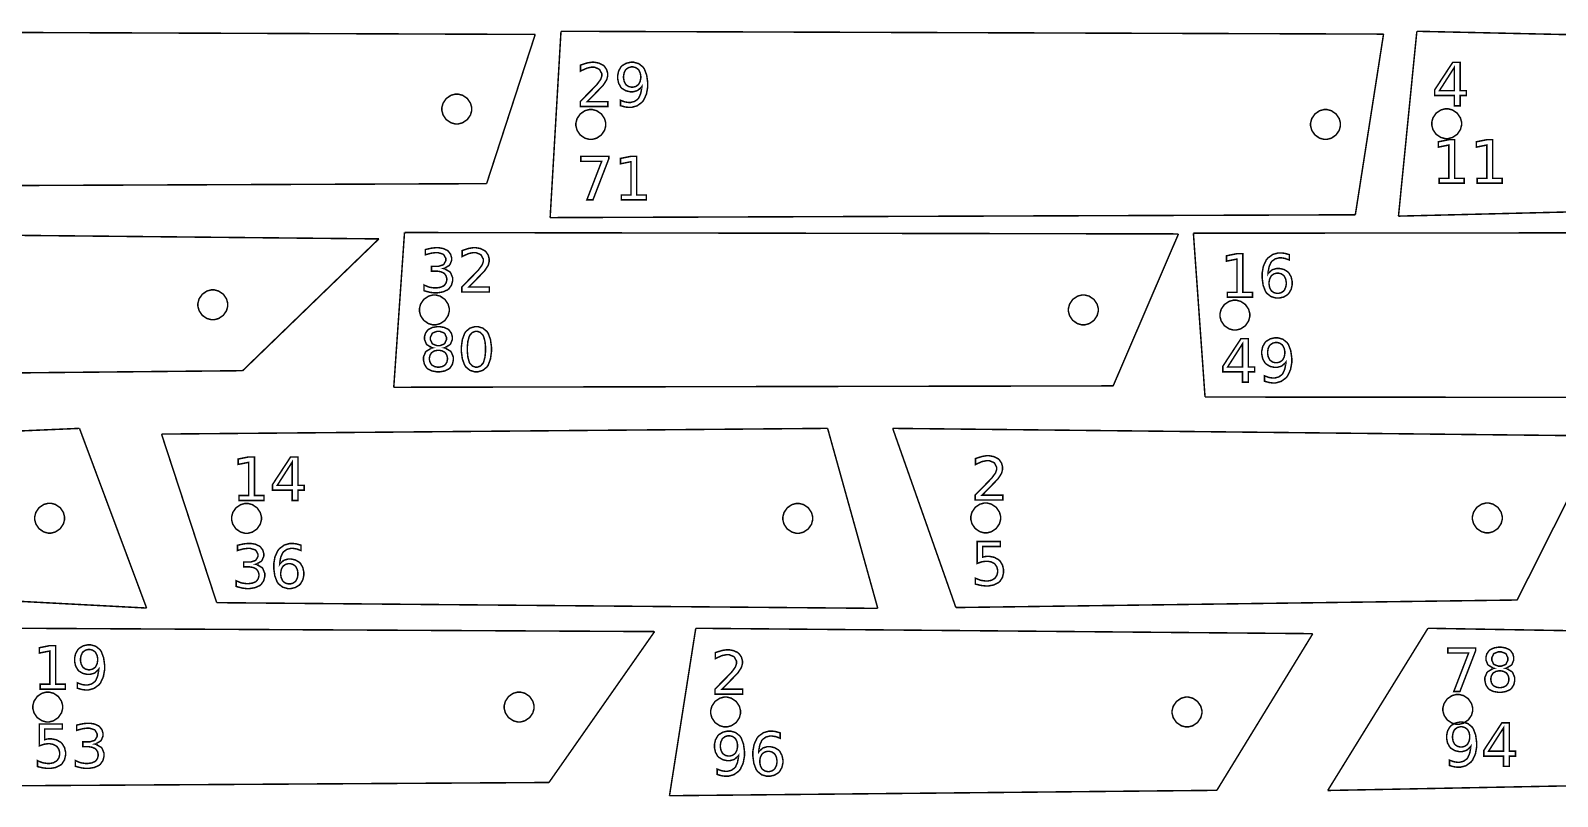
# Model space of a CAD drawing. Extents: x 0 to 51.8, y 1.6 to 26.8.
# Drawn here: x 14.5 to 25.17, y 10.4 to 15.75 of the extents above; entities that cross this region are included whole.
import ezdxf

# ---------------------------------------------------------------- set-up
doc = ezdxf.new("R2010")
doc.units = 0
doc.layers.get('0').update_dxf_attribs({"linetype": 'CONTINUOUS'})

msp = doc.modelspace()

# ---------------------------------------------------------------- linework, layer by layer
at = {"color": 0, "const_width": 0.010417}
for points in [[(12.1926, 15.7429), (18.0285, 15.721)], [(18.0285, 15.721), (17.689, 14.6793)], [(18.2083, 15.7429), (18.1326, 14.4422)], [(18.2083, 15.7429), (23.9514, 15.7232)], [(23.9514, 15.7232), (23.7544, 14.4619)], [(24.1839, 15.7429), (24.0556, 14.4525)], [(24.1839, 15.7429), (29.8719, 15.6174)], [(12.1782, 14.6574), (17.689, 14.6793)], [(24.0556, 14.4525), (29.1775, 14.5782)], [(18.1326, 14.4422), (23.7544, 14.4619)], [(12.3971, 14.3381), (16.9365, 14.2936)], [(16.9365, 14.2936), (15.9857, 13.3735)], [(17.1158, 14.3381), (17.0407, 13.2577)], [(17.1158, 14.3381), (22.5196, 14.3283)], [(22.5196, 14.3283), (22.0637, 13.2674)], [(22.6238, 14.3333), (27.9574, 14.3381)], [(22.6238, 14.3333), (22.7051, 13.1896)], [(11.4315, 13.3292), (15.9857, 13.3735)], [(17.0407, 13.2577), (22.0637, 13.2674)], [(22.7051, 13.1896), (28.0372, 13.1849)], [(10.2889, 12.7717), (14.8463, 12.9709)], [(14.8463, 12.9709), (15.315, 11.7165)], [(15.4192, 12.931), (20.0699, 12.9709)], [(15.4192, 12.931), (15.8044, 11.7541)], [(20.0699, 12.9709), (20.4201, 11.7143)], [(20.5243, 12.9709), (25.4611, 12.9183)], [(20.5243, 12.9709), (20.9654, 11.72)], [(25.4611, 12.9183), (24.8844, 11.7726)], [(11.5461, 11.9158), (15.315, 11.7165)], [(15.8044, 11.7541), (20.4201, 11.7143)], [(20.9654, 11.72), (24.8844, 11.7726)], [(14.4165, 11.5753), (18.8617, 11.5522)], [(18.8617, 11.5522), (18.1243, 10.4987)], [(19.1493, 11.5753), (18.9658, 10.4064)], [(19.1493, 11.5753), (23.4575, 11.5377)], [(23.4575, 11.5377), (22.7875, 10.444)], [(24.2614, 11.5753), (23.5617, 10.4429)], [(24.2614, 11.5753), (28.0108, 11.5113)], [(14.3574, 10.4756), (18.1243, 10.4987)], [(18.9658, 10.4064), (22.7875, 10.444)], [(23.5617, 10.4429), (26.8968, 10.5069)]]:
    msp.add_lwpolyline(points, dxfattribs=at)
at = {"color": 1, "const_width": 0.010417}
for points in [[(18.3924, 15.2521), (18.5357, 15.2521), (18.5357, 15.2175), (18.3431, 15.2175), (18.3431, 15.2521), (18.3469, 15.2561), (18.3706, 15.2806), (18.3999, 15.3104), (18.4067, 15.3172), (18.4133, 15.324), (18.4396, 15.3507), (18.4557, 15.3678), (18.4574, 15.3697), (18.4607, 15.3733), (18.4836, 15.4047), (18.485, 15.4072), (18.4863, 15.4099), (18.4931, 15.4306), (18.4931, 15.4374), (18.4931, 15.4472), (18.4786, 15.4744), (18.4758, 15.4769), (18.4731, 15.4794), (18.4419, 15.4924), (18.4315, 15.4924), (18.4214, 15.4924), (18.3943, 15.4867), (18.3908, 15.4856), (18.3872, 15.4844), (18.349, 15.4675), (18.345, 15.4651), (18.345, 15.5067), (18.3492, 15.5083), (18.3876, 15.5208), (18.3913, 15.5215), (18.3949, 15.5225), (18.4219, 15.5268), (18.431, 15.5268), (18.4415, 15.5268), (18.4732, 15.5208), (18.5014, 15.5071), (18.506, 15.5032), (18.5107, 15.4993), (18.5271, 15.4757), (18.5342, 15.4492), (18.5342, 15.4403), (18.5342, 15.4313), (18.5283, 15.4075), (18.5271, 15.4046), (18.5258, 15.4018), (18.5047, 15.3689), (18.5017, 15.3651), (18.5008, 15.3642), (18.491, 15.3536), (18.4737, 15.3358), (18.4692, 15.3311), (18.4646, 15.3264), (18.4363, 15.2972), (18.4006, 15.2606), (18.3924, 15.2521)], [(18.6235, 15.2239), (18.6235, 15.2614), (18.6261, 15.2601), (18.6521, 15.2507), (18.6547, 15.2501), (18.6574, 15.2494), (18.6789, 15.2462), (18.686, 15.2462), (18.695, 15.2462), (18.7218, 15.2531), (18.7446, 15.269), (18.7481, 15.2736), (18.7517, 15.2781), (18.7649, 15.3081), (18.7721, 15.3474), (18.7726, 15.3567), (18.7707, 15.3537), (18.7457, 15.3314), (18.7426, 15.3297), (18.7396, 15.3282), (18.7119, 15.3204), (18.7028, 15.3204), (18.6925, 15.3204), (18.6619, 15.3274), (18.6349, 15.3435), (18.6304, 15.3479), (18.626, 15.3526), (18.6106, 15.3807), (18.604, 15.4128), (18.604, 15.4235), (18.604, 15.434), (18.6108, 15.4656), (18.6269, 15.4938), (18.6315, 15.4983), (18.6361, 15.5032), (18.6639, 15.5197), (18.695, 15.5268), (18.7054, 15.5268), (18.7169, 15.5268), (18.7518, 15.5167), (18.7813, 15.4932), (18.7858, 15.4864), (18.7904, 15.4797), (18.8067, 15.4369), (18.8136, 15.386), (18.8136, 15.369), (18.8136, 15.3529), (18.805, 15.3046), (18.7853, 15.2617), (18.7796, 15.2544), (18.7739, 15.2474), (18.7396, 15.2224), (18.7007, 15.2117), (18.6878, 15.2117), (18.68, 15.2117), (18.6592, 15.2143), (18.6565, 15.2147), (18.6539, 15.2153), (18.6264, 15.2229), (18.6235, 15.2239)], [(18.7054, 15.3528), (18.7115, 15.3528), (18.73, 15.3575), (18.7462, 15.3685), (18.749, 15.3717), (18.7517, 15.3747), (18.7611, 15.394), (18.7653, 15.4161), (18.7653, 15.4235), (18.7653, 15.4308), (18.7611, 15.4528), (18.7517, 15.4719), (18.749, 15.4751), (18.7462, 15.4783), (18.73, 15.4894), (18.7115, 15.4943), (18.7054, 15.4943), (18.6992, 15.4943), (18.6804, 15.4894), (18.664, 15.4783), (18.6612, 15.4751), (18.6586, 15.4719), (18.6492, 15.4528), (18.6453, 15.4308), (18.6453, 15.4235), (18.6453, 15.4161), (18.6492, 15.394), (18.6586, 15.3747), (18.6612, 15.3717), (18.664, 15.3685), (18.6804, 15.3575), (18.6992, 15.3528), (18.7054, 15.3528)], [(24.4347, 15.5265), (24.4864, 15.5265), (24.4864, 15.3286), (24.5297, 15.3286), (24.5297, 15.2943), (24.4864, 15.2943), (24.4864, 15.2228), (24.4456, 15.2228), (24.4456, 15.2943), (24.3085, 15.2943), (24.3085, 15.334), (24.4347, 15.5265)], [(24.4456, 15.4907), (24.3418, 15.3286), (24.4456, 15.3286), (24.4456, 15.4907)], [(24.3397, 14.7168), (24.4069, 14.7168), (24.4069, 14.9486), (24.3339, 14.934), (24.3339, 14.9714), (24.4065, 14.9861), (24.4475, 14.9861), (24.4475, 14.7168), (24.5146, 14.7168), (24.5146, 14.6824), (24.3397, 14.6824), (24.3397, 14.7168)], [(24.605, 14.7168), (24.6722, 14.7168), (24.6722, 14.9486), (24.5992, 14.934), (24.5992, 14.9714), (24.6718, 14.9861), (24.7128, 14.9861), (24.7128, 14.7168), (24.7799, 14.7168), (24.7799, 14.6824), (24.605, 14.6824), (24.605, 14.7168)], [(18.3467, 14.8699), (18.5421, 14.8699), (18.5421, 14.8524), (18.4315, 14.5661), (18.3889, 14.5661), (18.4925, 14.8351), (18.3467, 14.8351), (18.3467, 14.8699)], [(18.6294, 14.6006), (18.6967, 14.6006), (18.6967, 14.8324), (18.6235, 14.8178), (18.6235, 14.8551), (18.6963, 14.8699), (18.7372, 14.8699), (18.7372, 14.6006), (18.8043, 14.6006), (18.8043, 14.5661), (18.6294, 14.5661), (18.6294, 14.6006)], [(17.3892, 14.0867), (17.394, 14.0856), (17.4324, 14.0638), (17.4351, 14.0604), (17.4379, 14.0571), (17.4518, 14.0226), (17.4518, 14.0111), (17.4518, 14.0013), (17.444, 13.9713), (17.426, 13.9456), (17.4208, 13.9415), (17.4157, 13.9374), (17.3833, 13.9231), (17.3456, 13.9169), (17.3329, 13.9169), (17.3231, 13.9169), (17.2969, 13.9201), (17.2936, 13.9208), (17.2903, 13.9215), (17.2553, 13.9307), (17.2518, 13.9319), (17.2518, 13.9717), (17.2546, 13.97), (17.2858, 13.9574), (17.2893, 13.9564), (17.2926, 13.9556), (17.3219, 13.9514), (17.3318, 13.9514), (17.3403, 13.9514), (17.3658, 13.9553), (17.3872, 13.9642), (17.3907, 13.9667), (17.394, 13.9693), (17.4057, 13.9854), (17.4108, 14.0047), (17.4108, 14.0111), (17.4108, 14.0171), (17.4061, 14.035), (17.3951, 14.0506), (17.3919, 14.0531), (17.3887, 14.0556), (17.3694, 14.0644), (17.3471, 14.0682), (17.3396, 14.0682), (17.3043, 14.0682), (17.3043, 14.1021), (17.3414, 14.1021), (17.3529, 14.1021), (17.3849, 14.1122), (17.3876, 14.1142), (17.3903, 14.1163), (17.4039, 14.141), (17.4039, 14.1492), (17.4039, 14.1581), (17.3899, 14.1829), (17.3872, 14.185), (17.3844, 14.1871), (17.3508, 14.1975), (17.3396, 14.1975), (17.3306, 14.1975), (17.3065, 14.1944), (17.3033, 14.1939), (17.3001, 14.1932), (17.2647, 14.1836), (17.2608, 14.1824), (17.2608, 14.219), (17.2647, 14.2201), (17.3012, 14.2282), (17.3047, 14.2287), (17.3081, 14.2293), (17.3344, 14.2321), (17.3433, 14.2321), (17.3537, 14.2321), (17.3851, 14.2267), (17.4128, 14.2143), (17.4174, 14.2108), (17.4219, 14.2072), (17.4378, 14.1858), (17.4447, 14.1614), (17.4447, 14.1533), (17.4447, 14.1426), (17.4325, 14.1136), (17.4301, 14.1107), (17.4278, 14.1079), (17.3936, 14.0878), (17.3892, 14.0867)], [(17.5653, 13.9574), (17.7086, 13.9574), (17.7086, 13.9228), (17.516, 13.9228), (17.516, 13.9574), (17.5199, 13.9614), (17.5435, 13.9857), (17.5728, 14.0157), (17.5796, 14.0224), (17.5862, 14.0293), (17.6125, 14.056), (17.6286, 14.0729), (17.6303, 14.0749), (17.6336, 14.0786), (17.6565, 14.1099), (17.6579, 14.1125), (17.6592, 14.1151), (17.666, 14.1357), (17.666, 14.1426), (17.666, 14.1525), (17.6515, 14.1796), (17.6487, 14.1821), (17.646, 14.1847), (17.6149, 14.1975), (17.6044, 14.1975), (17.5943, 14.1975), (17.5672, 14.1919), (17.5637, 14.1908), (17.5601, 14.1897), (17.5219, 14.1726), (17.5179, 14.1704), (17.5179, 14.2118), (17.5221, 14.2136), (17.5606, 14.226), (17.5642, 14.2268), (17.5678, 14.2276), (17.5947, 14.2321), (17.6039, 14.2321), (17.6143, 14.2321), (17.6461, 14.2261), (17.6743, 14.2124), (17.6789, 14.2083), (17.6836, 14.2044), (17.7, 14.181), (17.7071, 14.1543), (17.7071, 14.1454), (17.7071, 14.1365), (17.7011, 14.1126), (17.7, 14.1099), (17.6988, 14.1071), (17.6776, 14.0742), (17.6746, 14.0704), (17.6738, 14.0694), (17.6639, 14.0589), (17.6465, 14.041), (17.6421, 14.0362), (17.6375, 14.0317), (17.6092, 14.0025), (17.5735, 13.9658), (17.5653, 13.9574)], [(22.861, 13.921), (22.9283, 13.921), (22.9283, 14.1528), (22.8551, 14.1382), (22.8551, 14.1756), (22.9278, 14.1903), (22.9689, 14.1903), (22.9689, 13.921), (23.036, 13.921), (23.036, 13.8864), (22.861, 13.8864), (22.861, 13.921)], [(23.2939, 14.1835), (23.2939, 14.146), (23.2912, 14.1472), (23.265, 14.1567), (23.2624, 14.1572), (23.2597, 14.1579), (23.2385, 14.1612), (23.2314, 14.1612), (23.2224, 14.1612), (23.1953, 14.1543), (23.1726, 14.1382), (23.169, 14.1336), (23.1654, 14.129), (23.1522, 14.0992), (23.1453, 14.06), (23.1447, 14.0507), (23.1467, 14.0536), (23.1717, 14.0761), (23.1747, 14.0776), (23.1778, 14.0793), (23.2054, 14.0872), (23.2146, 14.0872), (23.2249, 14.0872), (23.2556, 14.0803), (23.2825, 14.064), (23.2869, 14.0594), (23.2914, 14.0549), (23.3069, 14.0267), (23.3136, 13.9946), (23.3136, 13.9839), (23.3136, 13.9733), (23.3065, 13.9417), (23.2904, 13.9135), (23.2858, 13.9088), (23.2813, 13.9042), (23.2536, 13.8876), (23.2225, 13.8806), (23.2122, 13.8806), (23.2006, 13.8806), (23.1657, 13.8907), (23.1361, 13.9142), (23.1315, 13.921), (23.1268, 13.9276), (23.1106, 13.9704), (23.1037, 14.0211), (23.1037, 14.0379), (23.1037, 14.0542), (23.1122, 14.1026), (23.1321, 14.1456), (23.1378, 14.1528), (23.1435, 14.1599), (23.1778, 14.185), (23.2167, 14.1957), (23.2296, 14.1957), (23.2374, 14.1957), (23.2582, 14.1932), (23.2608, 14.1926), (23.2635, 14.1922), (23.291, 14.1846), (23.2939, 14.1835)], [(23.2122, 14.0546), (23.206, 14.0546), (23.1872, 14.0499), (23.1708, 14.0389), (23.1682, 14.0357), (23.1654, 14.0326), (23.1561, 14.0133), (23.1521, 13.9913), (23.1521, 13.9839), (23.1521, 13.9765), (23.1561, 13.9546), (23.1654, 13.9353), (23.1682, 13.9321), (23.1708, 13.9289), (23.1872, 13.9179), (23.206, 13.9132), (23.2122, 13.9132), (23.2183, 13.9132), (23.2368, 13.9179), (23.2532, 13.9289), (23.2558, 13.9321), (23.2586, 13.9353), (23.2681, 13.9546), (23.2721, 13.9765), (23.2721, 13.9839), (23.2721, 13.9913), (23.2681, 14.0133), (23.2586, 14.0326), (23.2558, 14.0357), (23.2532, 14.0389), (23.2368, 14.0499), (23.2183, 14.0546), (23.2122, 14.0546)], [(17.3114, 13.5332), (17.3069, 13.5343), (17.2726, 13.5547), (17.2701, 13.5577), (17.2676, 13.5608), (17.2554, 13.5917), (17.2554, 13.602), (17.2554, 13.6102), (17.2618, 13.6346), (17.2769, 13.656), (17.2813, 13.6595), (17.2856, 13.6631), (17.3119, 13.6755), (17.3422, 13.6808), (17.3525, 13.6808), (17.3625, 13.6808), (17.3929, 13.6755), (17.4193, 13.6631), (17.4236, 13.6595), (17.4279, 13.656), (17.4432, 13.6346), (17.4497, 13.6102), (17.4497, 13.602), (17.4497, 13.5909), (17.4374, 13.5608), (17.4349, 13.5577), (17.4324, 13.5547), (17.3982, 13.5343), (17.3939, 13.5332), (17.3987, 13.5321), (17.4374, 13.5094), (17.4401, 13.5061), (17.4428, 13.5028), (17.4567, 13.4685), (17.4567, 13.457), (17.4567, 13.4473), (17.4499, 13.4179), (17.4342, 13.3931), (17.4297, 13.3891), (17.4251, 13.3852), (17.3968, 13.3715), (17.3635, 13.3657), (17.3525, 13.3657), (17.3412, 13.3657), (17.3081, 13.3715), (17.2797, 13.3852), (17.2751, 13.3891), (17.2707, 13.3931), (17.255, 13.4179), (17.2483, 13.4473), (17.2483, 13.457), (17.2483, 13.4693), (17.2622, 13.5028), (17.265, 13.5061), (17.2678, 13.5094), (17.3064, 13.5321), (17.3114, 13.5332)], [(17.2964, 13.5981), (17.2964, 13.5889), (17.3087, 13.5636), (17.3113, 13.5614), (17.3136, 13.5592), (17.3428, 13.5482), (17.3525, 13.5482), (17.3628, 13.5482), (17.3914, 13.5592), (17.3939, 13.5614), (17.3964, 13.5636), (17.4089, 13.5895), (17.4089, 13.5981), (17.4089, 13.6073), (17.3964, 13.6328), (17.3939, 13.635), (17.3914, 13.6372), (17.3621, 13.6482), (17.3525, 13.6482), (17.3421, 13.6482), (17.3136, 13.6372), (17.3113, 13.635), (17.3087, 13.6328), (17.2964, 13.6068), (17.2964, 13.5981)], [(17.6178, 13.6808), (17.629, 13.6808), (17.6628, 13.6707), (17.6914, 13.6471), (17.6958, 13.6404), (17.7003, 13.6337), (17.716, 13.5909), (17.7228, 13.54), (17.7228, 13.523), (17.7228, 13.5061), (17.716, 13.4555), (17.7003, 13.4128), (17.6958, 13.406), (17.6914, 13.3993), (17.6628, 13.3758), (17.629, 13.3657), (17.6178, 13.3657), (17.6064, 13.3657), (17.5726, 13.3758), (17.5443, 13.3993), (17.5399, 13.406), (17.5353, 13.4128), (17.5196, 13.4555), (17.5129, 13.5061), (17.5129, 13.523), (17.5129, 13.54), (17.5196, 13.5909), (17.5353, 13.6337), (17.5399, 13.6404), (17.5443, 13.6471), (17.5726, 13.6707), (17.6064, 13.6808), (17.6178, 13.6808)], [(17.6178, 13.6482), (17.6107, 13.6482), (17.5899, 13.6404), (17.5726, 13.6222), (17.57, 13.617), (17.5674, 13.6118), (17.5581, 13.5778), (17.5542, 13.5367), (17.5542, 13.523), (17.5542, 13.5094), (17.5581, 13.4685), (17.5674, 13.4347), (17.57, 13.4295), (17.5726, 13.4243), (17.5899, 13.406), (17.6107, 13.3982), (17.6178, 13.3982), (17.6247, 13.3982), (17.6457, 13.406), (17.6631, 13.4243), (17.6657, 13.4295), (17.6683, 13.4347), (17.6776, 13.4685), (17.6818, 13.5094), (17.6818, 13.523), (17.6818, 13.5367), (17.6776, 13.5778), (17.6683, 13.6118), (17.6657, 13.617), (17.6631, 13.6222), (17.6457, 13.6404), (17.6247, 13.6482), (17.6178, 13.6482)], [(22.9561, 13.5976), (23.0076, 13.5976), (23.0076, 13.3997), (23.0511, 13.3997), (23.0511, 13.3654), (23.0076, 13.3654), (23.0076, 13.2938), (22.9669, 13.2938), (22.9669, 13.3654), (22.8297, 13.3654), (22.8297, 13.4051), (22.9561, 13.5976)], [(22.9669, 13.5618), (22.8632, 13.3997), (22.9669, 13.3997), (22.9669, 13.5618)], [(23.1204, 13.3001), (23.1204, 13.3376), (23.1231, 13.3364), (23.149, 13.327), (23.1517, 13.3263), (23.1543, 13.3257), (23.1758, 13.3224), (23.1829, 13.3224), (23.1918, 13.3224), (23.2188, 13.3293), (23.2414, 13.3452), (23.245, 13.3498), (23.2486, 13.3543), (23.2618, 13.3842), (23.269, 13.4236), (23.2696, 13.4329), (23.2676, 13.43), (23.2426, 13.4076), (23.2396, 13.406), (23.2365, 13.4045), (23.2089, 13.3967), (23.1997, 13.3967), (23.1894, 13.3967), (23.1588, 13.4035), (23.1318, 13.4197), (23.1274, 13.4242), (23.1229, 13.4288), (23.1075, 13.4569), (23.101, 13.489), (23.101, 13.4997), (23.101, 13.5102), (23.1078, 13.5418), (23.1239, 13.5699), (23.1285, 13.5746), (23.1331, 13.5794), (23.1607, 13.5959), (23.1918, 13.603), (23.2022, 13.603), (23.2139, 13.603), (23.2488, 13.5929), (23.2781, 13.5694), (23.2828, 13.5627), (23.2874, 13.5559), (23.3036, 13.5131), (23.3106, 13.4622), (23.3106, 13.4453), (23.3106, 13.4291), (23.3019, 13.3808), (23.2821, 13.3378), (23.2765, 13.3307), (23.2708, 13.3236), (23.2364, 13.2986), (23.1976, 13.2879), (23.1847, 13.2879), (23.1768, 13.2879), (23.156, 13.2905), (23.1535, 13.291), (23.1508, 13.2915), (23.1233, 13.2991), (23.1204, 13.3001)], [(23.2022, 13.429), (23.2083, 13.429), (23.2269, 13.4337), (23.2432, 13.4447), (23.2458, 13.4479), (23.2486, 13.451), (23.2581, 13.4703), (23.2622, 13.4924), (23.2622, 13.4997), (23.2622, 13.5071), (23.2581, 13.529), (23.2486, 13.5482), (23.2458, 13.5514), (23.2432, 13.5546), (23.2269, 13.5657), (23.2083, 13.5705), (23.2022, 13.5705), (23.196, 13.5705), (23.1774, 13.5657), (23.161, 13.5546), (23.1582, 13.5514), (23.1556, 13.5482), (23.1461, 13.529), (23.1421, 13.5071), (23.1421, 13.4997), (23.1421, 13.4924), (23.1461, 13.4703), (23.1556, 13.451), (23.1582, 13.4479), (23.161, 13.4447), (23.1774, 13.4337), (23.196, 13.429), (23.2022, 13.429)], [(17.3525, 13.5158), (17.3458, 13.5158), (17.3262, 13.5119), (17.3092, 13.5027), (17.3064, 13.5), (17.3036, 13.4974), (17.2939, 13.4814), (17.2897, 13.4632), (17.2897, 13.457), (17.2897, 13.4509), (17.2939, 13.4325), (17.3036, 13.4164), (17.3064, 13.4138), (17.3092, 13.4112), (17.3262, 13.4021), (17.3458, 13.3982), (17.3525, 13.3982), (17.3589, 13.3982), (17.3786, 13.4021), (17.3958, 13.4112), (17.3986, 13.4138), (17.4015, 13.4165), (17.4114, 13.4326), (17.4156, 13.451), (17.4156, 13.457), (17.4156, 13.4632), (17.4114, 13.4814), (17.4015, 13.4974), (17.3986, 13.5), (17.3958, 13.5027), (17.3788, 13.5119), (17.359, 13.5158), (17.3525, 13.5158)], [(15.9603, 12.5021), (16.0275, 12.5021), (16.0275, 12.7338), (15.9543, 12.7193), (15.9543, 12.7566), (16.0271, 12.7714), (16.0681, 12.7714), (16.0681, 12.5021), (16.1351, 12.5021), (16.1351, 12.4676), (15.9603, 12.4676), (15.9603, 12.5021)], [(16.3206, 12.7714), (16.3722, 12.7714), (16.3722, 12.5735), (16.4157, 12.5735), (16.4157, 12.5392), (16.3722, 12.5392), (16.3722, 12.4676), (16.3314, 12.4676), (16.3314, 12.5392), (16.1943, 12.5392), (16.1943, 12.5789), (16.3206, 12.7714)], [(16.3314, 12.7356), (16.2276, 12.5735), (16.3314, 12.5735), (16.3314, 12.7356)], [(21.1494, 12.505), (21.2929, 12.505), (21.2929, 12.4705), (21.1001, 12.4705), (21.1001, 12.505), (21.104, 12.5091), (21.1276, 12.5334), (21.1571, 12.5633), (21.1638, 12.5701), (21.1706, 12.5769), (21.1967, 12.6036), (21.2128, 12.6207), (21.2146, 12.6226), (21.2178, 12.6263), (21.2408, 12.6576), (21.2421, 12.6602), (21.2435, 12.6628), (21.2501, 12.6834), (21.2501, 12.6903), (21.2501, 12.7002), (21.2358, 12.7273), (21.2331, 12.7298), (21.2301, 12.7324), (21.1992, 12.7452), (21.1887, 12.7452), (21.1786, 12.7452), (21.1515, 12.7396), (21.1479, 12.7385), (21.1443, 12.7374), (21.1063, 12.7204), (21.1022, 12.7181), (21.1022, 12.7596), (21.1063, 12.7612), (21.1449, 12.7737), (21.1483, 12.7745), (21.1519, 12.7754), (21.179, 12.7797), (21.1881, 12.7797), (21.1986, 12.7797), (21.2304, 12.7738), (21.2585, 12.76), (21.2632, 12.7561), (21.2679, 12.7522), (21.2843, 12.7286), (21.2914, 12.702), (21.2914, 12.6931), (21.2914, 12.6842), (21.2854, 12.6604), (21.2842, 12.6576), (21.2831, 12.6548), (21.2619, 12.6218), (21.2589, 12.6181), (21.2579, 12.6171), (21.2481, 12.6066), (21.2308, 12.5887), (21.2263, 12.584), (21.2217, 12.5793), (21.1935, 12.5501), (21.1578, 12.5135), (21.1494, 12.505)], [(16.0776, 12.0221), (16.0825, 12.0211), (16.1208, 11.9992), (16.1236, 11.9959), (16.1264, 11.9926), (16.1404, 11.9581), (16.1404, 11.9466), (16.1404, 11.9367), (16.1325, 11.9067), (16.1144, 11.8811), (16.1093, 11.877), (16.1042, 11.8729), (16.0719, 11.8586), (16.034, 11.8524), (16.0214, 11.8524), (16.0117, 11.8524), (15.9856, 11.8557), (15.9821, 11.8563), (15.9787, 11.857), (15.9439, 11.8662), (15.9403, 11.8674), (15.9403, 11.9071), (15.9431, 11.9055), (15.9744, 11.8928), (15.9778, 11.8919), (15.9811, 11.8911), (16.0106, 11.8869), (16.0203, 11.8869), (16.0287, 11.8869), (16.0543, 11.8907), (16.0758, 11.8996), (16.0792, 11.9021), (16.0825, 11.9047), (16.0943, 11.921), (16.0993, 11.9402), (16.0993, 11.9466), (16.0993, 11.9526), (16.0946, 11.9705), (16.0836, 11.986), (16.0804, 11.9885), (16.0774, 11.991), (16.0581, 11.9999), (16.0356, 12.0037), (16.0282, 12.0037), (15.9928, 12.0037), (15.9928, 12.0375), (16.0299, 12.0375), (16.0414, 12.0375), (16.0735, 12.0477), (16.0761, 12.0497), (16.0789, 12.0518), (16.0924, 12.0764), (16.0924, 12.0846), (16.0924, 12.0936), (16.0785, 12.1184), (16.0757, 12.1204), (16.0729, 12.1226), (16.0393, 12.133), (16.0282, 12.133), (16.0192, 12.133), (15.9951, 12.13), (15.9919, 12.1293), (15.9886, 12.1288), (15.9532, 12.1191), (15.9494, 12.1178), (15.9494, 12.1545), (15.9533, 12.1556), (15.9899, 12.1637), (15.9932, 12.1643), (15.9967, 12.1648), (16.0231, 12.1675), (16.0318, 12.1675), (16.0424, 12.1675), (16.0738, 12.1622), (16.1013, 12.1498), (16.1058, 12.1463), (16.1104, 12.1427), (16.1264, 12.1212), (16.1332, 12.0969), (16.1332, 12.0888), (16.1332, 12.0781), (16.121, 12.0492), (16.1186, 12.0462), (16.1163, 12.0433), (16.0821, 12.0233), (16.0776, 12.0221)], [(16.3931, 12.1554), (16.3931, 12.1178), (16.3904, 12.1191), (16.3642, 12.1285), (16.3617, 12.1291), (16.359, 12.1298), (16.3376, 12.133), (16.3306, 12.133), (16.3215, 12.133), (16.2946, 12.1261), (16.2718, 12.1101), (16.2683, 12.1055), (16.2647, 12.1009), (16.2515, 12.0711), (16.2444, 12.0318), (16.244, 12.0226), (16.246, 12.0255), (16.2708, 12.048), (16.2739, 12.0495), (16.2769, 12.0511), (16.3046, 12.059), (16.3139, 12.059), (16.324, 12.059), (16.3547, 12.0521), (16.3817, 12.0359), (16.3861, 12.0313), (16.3906, 12.0266), (16.4061, 11.9985), (16.4128, 11.9664), (16.4128, 11.9557), (16.4128, 11.9452), (16.4058, 11.9135), (16.3896, 11.8854), (16.385, 11.8806), (16.3804, 11.876), (16.3528, 11.8595), (16.3218, 11.8524), (16.3115, 11.8524), (16.2999, 11.8524), (16.2649, 11.8625), (16.2354, 11.8861), (16.2307, 11.8928), (16.2261, 11.8995), (16.2099, 11.9422), (16.2029, 11.9929), (16.2029, 12.0098), (16.2029, 12.026), (16.2114, 12.0745), (16.2314, 12.1175), (16.2371, 12.1246), (16.2428, 12.1317), (16.2771, 12.1568), (16.3158, 12.1675), (16.3289, 12.1675), (16.3367, 12.1675), (16.3575, 12.165), (16.3601, 12.1645), (16.3626, 12.164), (16.3901, 12.1564), (16.3931, 12.1554)], [(21.1146, 12.1806), (21.276, 12.1806), (21.276, 12.1459), (21.1522, 12.1459), (21.1522, 12.0715), (21.1537, 12.072), (21.1686, 12.0758), (21.1701, 12.076), (21.1715, 12.0763), (21.1839, 12.0775), (21.1881, 12.0775), (21.1994, 12.0775), (21.2336, 12.0705), (21.2636, 12.0542), (21.2686, 12.0495), (21.2736, 12.0449), (21.2908, 12.0168), (21.2983, 11.9849), (21.2983, 11.9742), (21.2983, 11.9634), (21.2907, 11.9307), (21.2728, 11.9026), (21.2678, 11.8981), (21.2626, 11.8936), (21.231, 11.8777), (21.194, 11.8709), (21.1818, 11.8709), (21.1721, 11.8709), (21.146, 11.8736), (21.1428, 11.8742), (21.1394, 11.8747), (21.1053, 11.8829), (21.1017, 11.884), (21.1017, 11.9252), (21.1047, 11.9236), (21.1364, 11.9111), (21.1397, 11.9102), (21.1429, 11.9094), (21.1714, 11.9054), (21.181, 11.9054), (21.1887, 11.9054), (21.2124, 11.91), (21.2331, 11.9208), (21.2365, 11.9239), (21.2399, 11.927), (21.2519, 11.9458), (21.2571, 11.9671), (21.2571, 11.9742), (21.2571, 11.9813), (21.2519, 12.0026), (21.2399, 12.0213), (21.2365, 12.0244), (21.2331, 12.0275), (21.2124, 12.0384), (21.1887, 12.043), (21.181, 12.043), (21.1726, 12.043), (21.1507, 12.04), (21.1479, 12.0393), (21.1453, 12.0387), (21.1174, 12.0293), (21.1146, 12.0281), (21.1146, 12.1806)], [(16.3115, 12.0265), (16.3053, 12.0265), (16.2865, 12.0217), (16.2701, 12.0107), (16.2674, 12.0076), (16.2647, 12.0044), (16.2553, 11.9852), (16.2514, 11.9631), (16.2514, 11.9557), (16.2514, 11.9484), (16.2553, 11.9264), (16.2647, 11.9071), (16.2674, 11.9039), (16.2701, 11.9007), (16.2865, 11.8897), (16.3053, 11.885), (16.3115, 11.885), (16.3176, 11.885), (16.3361, 11.8897), (16.3524, 11.9007), (16.3551, 11.9039), (16.3578, 11.9071), (16.3674, 11.9264), (16.3714, 11.9484), (16.3714, 11.9557), (16.3714, 11.9631), (16.3674, 11.9852), (16.3578, 12.0044), (16.3551, 12.0076), (16.3524, 12.0107), (16.3361, 12.0217), (16.3176, 12.0265), (16.3115, 12.0265)], [(14.5724, 11.1849), (14.6396, 11.1849), (14.6396, 11.4167), (14.5665, 11.4022), (14.5665, 11.4395), (14.6392, 11.4543), (14.6803, 11.4543), (14.6803, 11.1849), (14.7472, 11.1849), (14.7472, 11.1504), (14.5724, 11.1504), (14.5724, 11.1849)], [(14.8318, 11.1567), (14.8318, 11.1943), (14.8343, 11.1931), (14.8604, 11.1837), (14.8631, 11.183), (14.8657, 11.1823), (14.8872, 11.1791), (14.8943, 11.1791), (14.9032, 11.1791), (14.93, 11.1859), (14.9528, 11.2019), (14.9564, 11.2064), (14.96, 11.211), (14.9732, 11.2409), (14.9804, 11.2803), (14.981, 11.2896), (14.9789, 11.2867), (14.954, 11.2643), (14.951, 11.2626), (14.9479, 11.2611), (14.9203, 11.2533), (14.911, 11.2533), (14.9008, 11.2533), (14.8701, 11.2602), (14.8432, 11.2763), (14.8388, 11.2809), (14.8343, 11.2855), (14.8189, 11.3135), (14.8122, 11.3457), (14.8122, 11.3564), (14.8122, 11.3669), (14.8192, 11.3984), (14.8353, 11.4266), (14.8399, 11.4313), (14.8444, 11.436), (14.8721, 11.4526), (14.9032, 11.4597), (14.9136, 11.4597), (14.9253, 11.4597), (14.9601, 11.4496), (14.9894, 11.4261), (14.9942, 11.4193), (14.9988, 11.4126), (15.0149, 11.3698), (15.0219, 11.3189), (15.0219, 11.3019), (15.0219, 11.2858), (15.0133, 11.2375), (14.9935, 11.1945), (14.9879, 11.1873), (14.9821, 11.1802), (14.9478, 11.1553), (14.909, 11.1446), (14.8961, 11.1446), (14.8882, 11.1446), (14.8674, 11.1471), (14.8649, 11.1476), (14.8621, 11.1482), (14.8346, 11.1558), (14.8318, 11.1567)], [(14.9136, 11.2856), (14.9197, 11.2856), (14.9382, 11.2904), (14.9546, 11.3014), (14.9572, 11.3045), (14.96, 11.3077), (14.9694, 11.3269), (14.9735, 11.3491), (14.9735, 11.3564), (14.9735, 11.3637), (14.9694, 11.3857), (14.96, 11.4049), (14.9572, 11.408), (14.9546, 11.4112), (14.9382, 11.4224), (14.9197, 11.4271), (14.9136, 11.4271), (14.9074, 11.4271), (14.8886, 11.4224), (14.8722, 11.4112), (14.8696, 11.408), (14.8668, 11.4049), (14.8575, 11.3857), (14.8535, 11.3637), (14.8535, 11.3564), (14.8535, 11.3491), (14.8575, 11.3269), (14.8668, 11.3077), (14.8696, 11.3045), (14.8722, 11.3014), (14.8886, 11.2904), (14.9074, 11.2856), (14.9136, 11.2856)], [(19.3333, 11.1503), (19.4768, 11.1503), (19.4768, 11.1158), (19.2842, 11.1158), (19.2842, 11.1503), (19.2879, 11.1544), (19.3115, 11.1788), (19.341, 11.2087), (19.3478, 11.2154), (19.3544, 11.2223), (19.3807, 11.249), (19.3968, 11.266), (19.3985, 11.268), (19.4018, 11.2717), (19.4247, 11.303), (19.4261, 11.3055), (19.4274, 11.3081), (19.434, 11.3288), (19.434, 11.3357), (19.434, 11.3455), (19.4197, 11.3727), (19.4169, 11.3752), (19.4142, 11.3778), (19.3831, 11.3906), (19.3726, 11.3906), (19.3625, 11.3906), (19.3354, 11.385), (19.3318, 11.3838), (19.3283, 11.3828), (19.2901, 11.3657), (19.2861, 11.3634), (19.2861, 11.4049), (19.2901, 11.4066), (19.3288, 11.4191), (19.3324, 11.4199), (19.3358, 11.4207), (19.3629, 11.4251), (19.3721, 11.4251), (19.3825, 11.4251), (19.4143, 11.4192), (19.4425, 11.4054), (19.4471, 11.4014), (19.4518, 11.3975), (19.4682, 11.374), (19.4753, 11.3474), (19.4753, 11.3385), (19.4753, 11.3296), (19.4693, 11.3057), (19.4682, 11.3029), (19.4669, 11.3001), (19.4458, 11.2672), (19.4428, 11.2634), (19.4419, 11.2624), (19.4321, 11.252), (19.4147, 11.2341), (19.4103, 11.2293), (19.4057, 11.2247), (19.3774, 11.1955), (19.3417, 11.1588), (19.3333, 11.1503)], [(24.3999, 11.4379), (24.5951, 11.4379), (24.5951, 11.4204), (24.4847, 11.1341), (24.4419, 11.1341), (24.5457, 11.4032), (24.3999, 11.4032), (24.3999, 11.4379)], [(24.7222, 11.2958), (24.7178, 11.2969), (24.6835, 11.3173), (24.681, 11.3203), (24.6785, 11.3233), (24.6662, 11.3543), (24.6662, 11.3646), (24.6662, 11.3728), (24.6726, 11.3972), (24.6878, 11.4186), (24.6921, 11.4221), (24.6964, 11.4257), (24.7228, 11.438), (24.7531, 11.4434), (24.7632, 11.4434), (24.7733, 11.4434), (24.8036, 11.438), (24.8301, 11.4257), (24.8344, 11.4221), (24.8388, 11.4186), (24.8539, 11.3972), (24.8604, 11.3728), (24.8604, 11.3646), (24.8604, 11.3535), (24.8482, 11.3233), (24.8457, 11.3203), (24.8432, 11.3173), (24.809, 11.2969), (24.8047, 11.2958), (24.8096, 11.2947), (24.8482, 11.272), (24.851, 11.2687), (24.8536, 11.2653), (24.8674, 11.2311), (24.8674, 11.2196), (24.8674, 11.2098), (24.8606, 11.1805), (24.845, 11.1557), (24.8406, 11.1517), (24.836, 11.1478), (24.8076, 11.1341), (24.7743, 11.1283), (24.7632, 11.1283), (24.7521, 11.1283), (24.7188, 11.1341), (24.6904, 11.1478), (24.686, 11.1517), (24.6815, 11.1557), (24.6657, 11.1805), (24.659, 11.2098), (24.659, 11.2196), (24.659, 11.2319), (24.6729, 11.2653), (24.6758, 11.2687), (24.6786, 11.272), (24.7172, 11.2947), (24.7222, 11.2958)], [(24.7072, 11.3607), (24.7072, 11.3515), (24.7194, 11.3262), (24.7219, 11.324), (24.7244, 11.3218), (24.7535, 11.3108), (24.7632, 11.3108), (24.7736, 11.3108), (24.8022, 11.3218), (24.8047, 11.324), (24.8072, 11.3262), (24.8197, 11.3521), (24.8197, 11.3607), (24.8197, 11.3699), (24.8072, 11.3954), (24.8047, 11.3976), (24.8022, 11.3998), (24.7729, 11.4108), (24.7632, 11.4108), (24.7529, 11.4108), (24.7244, 11.3998), (24.7219, 11.3976), (24.7194, 11.3954), (24.7072, 11.3694), (24.7072, 11.3607)], [(24.7632, 11.2784), (24.7567, 11.2784), (24.7371, 11.2745), (24.72, 11.2653), (24.7172, 11.2626), (24.7144, 11.26), (24.7046, 11.244), (24.7006, 11.2258), (24.7006, 11.2196), (24.7006, 11.2135), (24.7046, 11.195), (24.7144, 11.179), (24.7172, 11.1764), (24.72, 11.1738), (24.7371, 11.1647), (24.7567, 11.1608), (24.7632, 11.1608), (24.7697, 11.1608), (24.7894, 11.1647), (24.8067, 11.1738), (24.8094, 11.1764), (24.8122, 11.1791), (24.8222, 11.1952), (24.8264, 11.2135), (24.8264, 11.2196), (24.8264, 11.2258), (24.8222, 11.244), (24.8122, 11.26), (24.8094, 11.2626), (24.8067, 11.2653), (24.7894, 11.2745), (24.7699, 11.2784), (24.7632, 11.2784)], [(14.5657, 10.9067), (14.7271, 10.9067), (14.7271, 10.872), (14.6035, 10.872), (14.6035, 10.7976), (14.6049, 10.7981), (14.6197, 10.8019), (14.6212, 10.8021), (14.6226, 10.8024), (14.635, 10.8037), (14.6392, 10.8037), (14.6506, 10.8037), (14.6847, 10.7967), (14.7147, 10.7803), (14.7197, 10.7757), (14.7247, 10.7711), (14.7419, 10.7429), (14.7494, 10.711), (14.7494, 10.7004), (14.7494, 10.6895), (14.7418, 10.6568), (14.724, 10.6288), (14.7189, 10.6242), (14.7138, 10.6197), (14.6821, 10.6038), (14.6451, 10.5971), (14.6329, 10.5971), (14.6232, 10.5971), (14.5971, 10.5998), (14.5939, 10.6003), (14.5906, 10.6009), (14.5564, 10.609), (14.5528, 10.6101), (14.5528, 10.6513), (14.5558, 10.6497), (14.5875, 10.6372), (14.5908, 10.6363), (14.594, 10.6356), (14.6225, 10.6316), (14.6321, 10.6316), (14.6399, 10.6316), (14.6635, 10.6362), (14.6842, 10.647), (14.6876, 10.65), (14.691, 10.6532), (14.7031, 10.6719), (14.7082, 10.6933), (14.7082, 10.7004), (14.7082, 10.7075), (14.7031, 10.7287), (14.691, 10.7474), (14.6876, 10.7505), (14.6842, 10.7536), (14.6635, 10.7645), (14.6399, 10.7692), (14.6321, 10.7692), (14.6238, 10.7692), (14.6018, 10.7661), (14.599, 10.7655), (14.5964, 10.7649), (14.5685, 10.7555), (14.5657, 10.7542), (14.5657, 10.9067)], [(14.9551, 10.7668), (14.96, 10.7657), (14.9983, 10.7439), (15.0011, 10.7405), (15.0039, 10.7372), (15.0178, 10.7028), (15.0178, 10.6913), (15.0178, 10.6813), (15.01, 10.6514), (14.9919, 10.6257), (14.9868, 10.6216), (14.9817, 10.6175), (14.9493, 10.6032), (14.9115, 10.5971), (14.8989, 10.5971), (14.889, 10.5971), (14.8629, 10.6003), (14.8596, 10.601), (14.8563, 10.6016), (14.8213, 10.6108), (14.8178, 10.612), (14.8178, 10.6518), (14.8206, 10.6501), (14.8518, 10.6374), (14.8553, 10.6366), (14.8586, 10.6357), (14.8879, 10.6316), (14.8978, 10.6316), (14.9063, 10.6316), (14.9318, 10.6354), (14.9532, 10.6443), (14.9567, 10.6467), (14.96, 10.6494), (14.9717, 10.6656), (14.9768, 10.6848), (14.9768, 10.6913), (14.9768, 10.6973), (14.9721, 10.7152), (14.9611, 10.7306), (14.9579, 10.7331), (14.9547, 10.7357), (14.9354, 10.7445), (14.9131, 10.7483), (14.9056, 10.7483), (14.8703, 10.7483), (14.8703, 10.7822), (14.9074, 10.7822), (14.9189, 10.7822), (14.9508, 10.7923), (14.9536, 10.7943), (14.9562, 10.7964), (14.9699, 10.8211), (14.9699, 10.8293), (14.9699, 10.8382), (14.9558, 10.863), (14.9532, 10.8651), (14.9504, 10.8672), (14.9168, 10.8777), (14.9056, 10.8777), (14.8965, 10.8777), (14.8725, 10.8746), (14.8693, 10.874), (14.8661, 10.8734), (14.8307, 10.8638), (14.8268, 10.8625), (14.8268, 10.8991), (14.8307, 10.9002), (14.8672, 10.9084), (14.8707, 10.9089), (14.874, 10.9094), (14.9004, 10.9122), (14.9093, 10.9122), (14.9197, 10.9122), (14.9511, 10.9068), (14.9787, 10.8945), (14.9833, 10.8909), (14.9879, 10.8874), (15.0038, 10.8659), (15.0107, 10.8415), (15.0107, 10.8334), (15.0107, 10.8227), (14.9985, 10.7938), (14.9961, 10.7908), (14.9938, 10.788), (14.9596, 10.7679), (14.9551, 10.7668)], [(24.4114, 10.6174), (24.4114, 10.6549), (24.4139, 10.6538), (24.44, 10.6443), (24.4426, 10.6437), (24.4451, 10.643), (24.4667, 10.6398), (24.4739, 10.6398), (24.4828, 10.6398), (24.5096, 10.6466), (24.5324, 10.6625), (24.536, 10.6671), (24.5394, 10.6717), (24.5528, 10.7016), (24.5599, 10.7409), (24.5604, 10.7502), (24.5585, 10.7473), (24.5335, 10.7249), (24.5306, 10.7233), (24.5275, 10.7218), (24.4997, 10.714), (24.4906, 10.714), (24.4803, 10.714), (24.4497, 10.7209), (24.4228, 10.737), (24.4183, 10.7415), (24.4139, 10.7462), (24.3983, 10.7742), (24.3918, 10.8064), (24.3918, 10.8171), (24.3918, 10.8276), (24.3986, 10.8591), (24.4147, 10.8873), (24.4194, 10.8919), (24.424, 10.8967), (24.4517, 10.9133), (24.4828, 10.9204), (24.4932, 10.9204), (24.5047, 10.9204), (24.5396, 10.9103), (24.569, 10.8867), (24.5736, 10.88), (24.5783, 10.8733), (24.5944, 10.8305), (24.6014, 10.7796), (24.6014, 10.7626), (24.6014, 10.7465), (24.5929, 10.6981), (24.5731, 10.6552), (24.5674, 10.648), (24.5617, 10.6409), (24.5274, 10.6159), (24.4885, 10.6053), (24.4756, 10.6053), (24.4678, 10.6053), (24.4469, 10.6078), (24.4443, 10.6083), (24.4417, 10.6088), (24.4142, 10.6164), (24.4114, 10.6174)], [(24.4932, 10.7463), (24.4993, 10.7463), (24.5178, 10.751), (24.534, 10.762), (24.5368, 10.7652), (24.5394, 10.7683), (24.549, 10.7876), (24.5531, 10.8097), (24.5531, 10.8171), (24.5531, 10.8244), (24.549, 10.8464), (24.5394, 10.8656), (24.5368, 10.8687), (24.534, 10.8719), (24.5178, 10.883), (24.4993, 10.8878), (24.4932, 10.8878), (24.4869, 10.8878), (24.4682, 10.883), (24.4518, 10.8719), (24.4492, 10.8687), (24.4464, 10.8656), (24.4369, 10.8464), (24.4331, 10.8244), (24.4331, 10.8171), (24.4331, 10.8097), (24.4369, 10.7876), (24.4464, 10.7683), (24.4492, 10.7652), (24.4518, 10.762), (24.4682, 10.751), (24.4869, 10.7463), (24.4932, 10.7463)], [(24.7775, 10.9149), (24.8292, 10.9149), (24.8292, 10.717), (24.8726, 10.717), (24.8726, 10.6827), (24.8292, 10.6827), (24.8292, 10.6111), (24.7885, 10.6111), (24.7885, 10.6827), (24.6513, 10.6827), (24.6513, 10.7224), (24.7775, 10.9149)], [(24.7885, 10.8791), (24.6847, 10.717), (24.7885, 10.717), (24.7885, 10.8791)], [(19.2993, 10.5544), (19.2993, 10.592), (19.3018, 10.5908), (19.3279, 10.5813), (19.3306, 10.5807), (19.3332, 10.58), (19.3547, 10.5768), (19.3618, 10.5768), (19.3707, 10.5768), (19.3976, 10.5836), (19.4203, 10.5996), (19.4239, 10.6041), (19.4275, 10.6087), (19.4407, 10.6386), (19.4479, 10.678), (19.4485, 10.6872), (19.4464, 10.6843), (19.4215, 10.6619), (19.4185, 10.6603), (19.4154, 10.6588), (19.3878, 10.651), (19.3785, 10.651), (19.3683, 10.651), (19.3376, 10.6579), (19.3107, 10.674), (19.3063, 10.6785), (19.3018, 10.6832), (19.2864, 10.7112), (19.2797, 10.7434), (19.2797, 10.7541), (19.2797, 10.7646), (19.2867, 10.7961), (19.3028, 10.8243), (19.3074, 10.8289), (19.3119, 10.8337), (19.3396, 10.8503), (19.3707, 10.8574), (19.3811, 10.8574), (19.3928, 10.8574), (19.4276, 10.8473), (19.4569, 10.8237), (19.4617, 10.817), (19.4662, 10.8103), (19.4824, 10.7675), (19.4894, 10.7166), (19.4894, 10.6996), (19.4894, 10.6835), (19.4808, 10.6351), (19.461, 10.5922), (19.4554, 10.585), (19.4497, 10.5779), (19.4153, 10.553), (19.3765, 10.5423), (19.3636, 10.5423), (19.3557, 10.5423), (19.3349, 10.5448), (19.3324, 10.5453), (19.3296, 10.5458), (19.3021, 10.5534), (19.2993, 10.5544)], [(19.3811, 10.6833), (19.3872, 10.6833), (19.4057, 10.688), (19.4221, 10.6991), (19.4247, 10.7022), (19.4275, 10.7053), (19.4369, 10.7246), (19.441, 10.7467), (19.441, 10.7541), (19.441, 10.7614), (19.4369, 10.7834), (19.4275, 10.8026), (19.4247, 10.8057), (19.4221, 10.8089), (19.4057, 10.82), (19.3872, 10.8248), (19.3811, 10.8248), (19.3749, 10.8248), (19.3561, 10.82), (19.3397, 10.8089), (19.3371, 10.8057), (19.3343, 10.8026), (19.325, 10.7834), (19.321, 10.7614), (19.321, 10.7541), (19.321, 10.7467), (19.325, 10.7246), (19.3343, 10.7053), (19.3371, 10.7022), (19.3397, 10.6991), (19.3561, 10.688), (19.3749, 10.6833), (19.3811, 10.6833)], [(19.7381, 10.8452), (19.7381, 10.8077), (19.7354, 10.8089), (19.7092, 10.8183), (19.7065, 10.819), (19.7039, 10.8196), (19.6826, 10.8229), (19.6756, 10.8229), (19.6665, 10.8229), (19.6394, 10.816), (19.6168, 10.7999), (19.6132, 10.7953), (19.6096, 10.7908), (19.5965, 10.7609), (19.5894, 10.7217), (19.5889, 10.7124), (19.5908, 10.7153), (19.6158, 10.7378), (19.6189, 10.7393), (19.6219, 10.7409), (19.6496, 10.7489), (19.6588, 10.7489), (19.669, 10.7489), (19.6997, 10.7419), (19.7267, 10.7258), (19.7311, 10.7211), (19.7356, 10.7165), (19.7511, 10.6883), (19.7578, 10.6563), (19.7578, 10.6456), (19.7578, 10.635), (19.7507, 10.6033), (19.7346, 10.5752), (19.73, 10.5705), (19.7254, 10.5658), (19.6978, 10.5493), (19.6667, 10.5423), (19.6564, 10.5423), (19.6447, 10.5423), (19.6099, 10.5524), (19.5804, 10.5759), (19.5757, 10.5826), (19.571, 10.5894), (19.5549, 10.6321), (19.5479, 10.6827), (19.5479, 10.6996), (19.5479, 10.7158), (19.5564, 10.7643), (19.5763, 10.8073), (19.5819, 10.8144), (19.5876, 10.8216), (19.6221, 10.8466), (19.6608, 10.8574), (19.6738, 10.8574), (19.6815, 10.8574), (19.7024, 10.8549), (19.705, 10.8543), (19.7076, 10.8538), (19.7351, 10.8462), (19.7381, 10.8452)], [(19.6564, 10.7163), (19.6501, 10.7163), (19.6314, 10.7116), (19.6151, 10.7006), (19.6124, 10.6974), (19.6096, 10.6943), (19.6003, 10.675), (19.5963, 10.6529), (19.5963, 10.6456), (19.5963, 10.6382), (19.6003, 10.6162), (19.6096, 10.5969), (19.6124, 10.5937), (19.6151, 10.5906), (19.6314, 10.5795), (19.6501, 10.5748), (19.6564, 10.5748), (19.6625, 10.5748), (19.6811, 10.5795), (19.6974, 10.5906), (19.7, 10.5937), (19.7028, 10.5969), (19.7122, 10.6162), (19.7162, 10.6382), (19.7162, 10.6456), (19.7162, 10.6529), (19.7122, 10.675), (19.7028, 10.6943), (19.7, 10.6974), (19.6974, 10.7006), (19.6811, 10.7116), (19.6625, 10.7163), (19.6564, 10.7163)]]:
    msp.add_lwpolyline(points, close=True, dxfattribs=at)
at = {"color": 0, "const_width": 0.010417}
for points in [[(17.5849, 15.2001), (17.5849, 15.19), (17.5767, 15.1596), (17.5543, 15.1265), (17.5213, 15.1042), (17.4908, 15.096), (17.4807, 15.096), (17.4706, 15.096), (17.4401, 15.1042), (17.4069, 15.1265), (17.3847, 15.1596), (17.3765, 15.19), (17.3765, 15.2001), (17.3765, 15.2103), (17.3847, 15.2407), (17.4069, 15.2737), (17.4401, 15.2961), (17.4706, 15.3043), (17.4807, 15.3043), (17.4908, 15.3043), (17.5213, 15.2961), (17.5543, 15.2737), (17.5767, 15.2407), (17.5849, 15.2103), (17.5849, 15.2001)], [(18.5208, 15.0925), (18.5208, 15.0825), (18.5126, 15.0521), (18.4903, 15.0189), (18.4571, 14.9965), (18.4267, 14.9883), (18.4167, 14.9883), (18.4065, 14.9883), (18.376, 14.9965), (18.3429, 15.0189), (18.3206, 15.0521), (18.3125, 15.0825), (18.3125, 15.0925), (18.3125, 15.1026), (18.3206, 15.1332), (18.3429, 15.1662), (18.376, 15.1886), (18.4065, 15.1967), (18.4167, 15.1967), (18.4267, 15.1967), (18.4571, 15.1886), (18.4903, 15.1662), (18.5126, 15.1332), (18.5208, 15.1026), (18.5208, 15.0925)], [(23.6503, 15.0925), (23.6503, 15.0825), (23.6421, 15.0521), (23.6197, 15.0189), (23.5867, 14.9965), (23.5563, 14.9883), (23.5461, 14.9883), (23.536, 14.9883), (23.5056, 14.9965), (23.4725, 15.0189), (23.4501, 15.0521), (23.4419, 15.0825), (23.4419, 15.0925), (23.4419, 15.1026), (23.4501, 15.1332), (23.4725, 15.1662), (23.5056, 15.1886), (23.536, 15.1967), (23.5461, 15.1967), (23.5563, 15.1967), (23.5867, 15.1886), (23.6197, 15.1662), (23.6421, 15.1332), (23.6503, 15.1026), (23.6503, 15.0925)], [(24.4964, 15.0978), (24.4964, 15.0876), (24.4882, 15.0572), (24.4658, 15.024), (24.4328, 15.0018), (24.4022, 14.9936), (24.3922, 14.9936), (24.3821, 14.9936), (24.3517, 15.0018), (24.3185, 15.024), (24.2961, 15.0572), (24.2881, 15.0876), (24.2881, 15.0978), (24.2881, 15.1079), (24.2961, 15.1383), (24.3185, 15.1714), (24.3517, 15.1937), (24.3821, 15.2019), (24.3922, 15.2019), (24.4022, 15.2019), (24.4328, 15.1937), (24.4658, 15.1714), (24.4882, 15.1383), (24.4964, 15.1079), (24.4964, 15.0978)], [(15.8815, 13.8336), (15.8815, 13.8235), (15.8733, 13.7931), (15.851, 13.76), (15.8179, 13.7376), (15.7875, 13.7294), (15.7774, 13.7294), (15.7672, 13.7294), (15.7368, 13.7376), (15.7036, 13.76), (15.6813, 13.7931), (15.6732, 13.8235), (15.6732, 13.8336), (15.6732, 13.8438), (15.6813, 13.8742), (15.7036, 13.9072), (15.7368, 13.9296), (15.7672, 13.9378), (15.7774, 13.9378), (15.7875, 13.9378), (15.8179, 13.9296), (15.851, 13.9072), (15.8733, 13.8742), (15.8815, 13.8438), (15.8815, 13.8336)], [(17.4283, 13.7978), (17.4283, 13.7877), (17.4201, 13.7573), (17.3978, 13.7242), (17.3647, 13.7018), (17.3343, 13.6936), (17.3242, 13.6936), (17.314, 13.6936), (17.2836, 13.7018), (17.2506, 13.7242), (17.2282, 13.7573), (17.22, 13.7877), (17.22, 13.7978), (17.22, 13.8079), (17.2282, 13.8384), (17.2506, 13.8715), (17.2836, 13.8939), (17.314, 13.9019), (17.3242, 13.9019), (17.3343, 13.9019), (17.3647, 13.8939), (17.3978, 13.8715), (17.4201, 13.8384), (17.4283, 13.8079), (17.4283, 13.7978)], [(21.9596, 13.7978), (21.9596, 13.7877), (21.9514, 13.7573), (21.929, 13.7242), (21.896, 13.7018), (21.8656, 13.6936), (21.8554, 13.6936), (21.8453, 13.6936), (21.8149, 13.7018), (21.7818, 13.7242), (21.7594, 13.7573), (21.7512, 13.7877), (21.7512, 13.7978), (21.7512, 13.8079), (21.7594, 13.8384), (21.7818, 13.8715), (21.8149, 13.8939), (21.8453, 13.9019), (21.8554, 13.9019), (21.8656, 13.9019), (21.896, 13.8939), (21.929, 13.8715), (21.9514, 13.8384), (21.9596, 13.8079), (21.9596, 13.7978)], [(23.0176, 13.7614), (23.0176, 13.7514), (23.0094, 13.7209), (22.9871, 13.6878), (22.954, 13.6655), (22.9236, 13.6573), (22.9135, 13.6573), (22.9033, 13.6573), (22.8729, 13.6655), (22.8399, 13.6878), (22.8175, 13.7209), (22.8093, 13.7514), (22.8093, 13.7614), (22.8093, 13.7716), (22.8175, 13.802), (22.8399, 13.8351), (22.8729, 13.8575), (22.9033, 13.8656), (22.9135, 13.8656), (22.9236, 13.8656), (22.954, 13.8575), (22.9871, 13.8351), (23.0094, 13.802), (23.0176, 13.7716), (23.0176, 13.7614)], [(14.7421, 12.3437), (14.7421, 12.3336), (14.7339, 12.3032), (14.7115, 12.2701), (14.6785, 12.2477), (14.6481, 12.2395), (14.6379, 12.2395), (14.6278, 12.2395), (14.5974, 12.2477), (14.5643, 12.2701), (14.5419, 12.3032), (14.5338, 12.3336), (14.5338, 12.3437), (14.5338, 12.3538), (14.5419, 12.3843), (14.5643, 12.4174), (14.5974, 12.4397), (14.6278, 12.4479), (14.6379, 12.4479), (14.6481, 12.4479), (14.6785, 12.4397), (14.7115, 12.4174), (14.7339, 12.3843), (14.7421, 12.3538), (14.7421, 12.3437)], [(16.1169, 12.3426), (16.1169, 12.3325), (16.1087, 12.302), (16.0864, 12.2689), (16.0533, 12.2466), (16.0228, 12.2384), (16.0128, 12.2384), (16.0026, 12.2384), (15.9722, 12.2466), (15.939, 12.2689), (15.9167, 12.302), (15.9086, 12.3325), (15.9086, 12.3426), (15.9086, 12.3527), (15.9167, 12.3831), (15.939, 12.4162), (15.9722, 12.4386), (16.0026, 12.4467), (16.0128, 12.4467), (16.0228, 12.4467), (16.0533, 12.4386), (16.0864, 12.4162), (16.1087, 12.3831), (16.1169, 12.3527), (16.1169, 12.3426)], [(19.9657, 12.3426), (19.9657, 12.3325), (19.9575, 12.302), (19.9351, 12.2689), (19.9021, 12.2466), (19.8715, 12.2384), (19.8615, 12.2384), (19.8514, 12.2384), (19.821, 12.2466), (19.7878, 12.2689), (19.7654, 12.302), (19.7574, 12.3325), (19.7574, 12.3426), (19.7574, 12.3527), (19.7654, 12.3831), (19.7878, 12.4162), (19.821, 12.4386), (19.8514, 12.4467), (19.8615, 12.4467), (19.8715, 12.4467), (19.9021, 12.4386), (19.9351, 12.4162), (19.9575, 12.3831), (19.9657, 12.3527), (19.9657, 12.3426)], [(21.2779, 12.3455), (21.2779, 12.3354), (21.2697, 12.305), (21.2474, 12.2719), (21.2143, 12.2495), (21.1839, 12.2413), (21.1738, 12.2413), (21.1636, 12.2413), (21.1332, 12.2495), (21.1001, 12.2719), (21.0778, 12.305), (21.0696, 12.3354), (21.0696, 12.3455), (21.0696, 12.3556), (21.0778, 12.3861), (21.1001, 12.4192), (21.1332, 12.4415), (21.1636, 12.4497), (21.1738, 12.4497), (21.1839, 12.4497), (21.2143, 12.4415), (21.2474, 12.4192), (21.2697, 12.3861), (21.2779, 12.3556), (21.2779, 12.3455)], [(24.7803, 12.3455), (24.7803, 12.3354), (24.7721, 12.305), (24.7497, 12.2719), (24.7167, 12.2495), (24.6863, 12.2413), (24.6761, 12.2413), (24.666, 12.2413), (24.6356, 12.2495), (24.6025, 12.2719), (24.5801, 12.305), (24.5719, 12.3354), (24.5719, 12.3455), (24.5719, 12.3556), (24.5801, 12.3861), (24.6025, 12.4192), (24.6356, 12.4415), (24.666, 12.4497), (24.6761, 12.4497), (24.6863, 12.4497), (24.7167, 12.4415), (24.7497, 12.4192), (24.7721, 12.3861), (24.7803, 12.3556), (24.7803, 12.3455)], [(14.729, 11.0254), (14.729, 11.0153), (14.7208, 10.9849), (14.6985, 10.9518), (14.6654, 10.9295), (14.635, 10.9213), (14.6249, 10.9213), (14.6147, 10.9213), (14.5843, 10.9295), (14.5512, 10.9518), (14.5289, 10.9849), (14.5207, 11.0153), (14.5207, 11.0254), (14.5207, 11.0356), (14.5289, 11.066), (14.5512, 11.0991), (14.5843, 11.1215), (14.6147, 11.1296), (14.6249, 11.1296), (14.635, 11.1296), (14.6654, 11.1215), (14.6985, 11.0991), (14.7208, 11.066), (14.729, 11.0356), (14.729, 11.0254)], [(18.0201, 11.0254), (18.0201, 11.0153), (18.0119, 10.9849), (17.9896, 10.9518), (17.9564, 10.9295), (17.926, 10.9213), (17.916, 10.9213), (17.9057, 10.9213), (17.8753, 10.9295), (17.8422, 10.9518), (17.8199, 10.9849), (17.8118, 11.0153), (17.8118, 11.0254), (17.8118, 11.0356), (17.8199, 11.066), (17.8422, 11.0991), (17.8753, 11.1215), (17.9057, 11.1296), (17.916, 11.1296), (17.926, 11.1296), (17.9564, 11.1215), (17.9896, 11.0991), (18.0119, 11.066), (18.0201, 11.0356), (18.0201, 11.0254)], [(19.4618, 10.9908), (19.4618, 10.9807), (19.4536, 10.9503), (19.4313, 10.9172), (19.3982, 10.8949), (19.3678, 10.8867), (19.3576, 10.8867), (19.3475, 10.8867), (19.3171, 10.8949), (19.284, 10.9172), (19.2617, 10.9503), (19.2535, 10.9807), (19.2535, 10.9908), (19.2535, 11.001), (19.2617, 11.0314), (19.284, 11.0645), (19.3171, 11.0869), (19.3475, 11.095), (19.3576, 11.095), (19.3678, 11.095), (19.3982, 11.0869), (19.4313, 11.0645), (19.4536, 11.0314), (19.4618, 11.001), (19.4618, 10.9908)], [(22.6833, 10.9908), (22.6833, 10.9807), (22.6751, 10.9503), (22.6528, 10.9172), (22.6197, 10.8949), (22.5893, 10.8867), (22.5792, 10.8867), (22.569, 10.8867), (22.5386, 10.8949), (22.5056, 10.9172), (22.4832, 10.9503), (22.475, 10.9807), (22.475, 10.9908), (22.475, 11.001), (22.4832, 11.0314), (22.5056, 11.0645), (22.5386, 11.0869), (22.569, 11.095), (22.5792, 11.095), (22.5893, 11.095), (22.6197, 11.0869), (22.6528, 11.0645), (22.6751, 11.0314), (22.6833, 11.001), (22.6833, 10.9908)], [(24.5739, 11.0091), (24.5739, 10.999), (24.5657, 10.9686), (24.5433, 10.9355), (24.5103, 10.9131), (24.4799, 10.9049), (24.4697, 10.9049), (24.4596, 10.9049), (24.4292, 10.9131), (24.3961, 10.9355), (24.3738, 10.9686), (24.3656, 10.999), (24.3656, 11.0091), (24.3656, 11.0193), (24.3738, 11.0497), (24.3961, 11.0828), (24.4292, 11.1051), (24.4596, 11.1133), (24.4697, 11.1133), (24.4799, 11.1133), (24.5103, 11.1051), (24.5433, 11.0828), (24.5657, 11.0497), (24.5739, 11.0193), (24.5739, 11.0091)]]:
    msp.add_lwpolyline(points, close=True, dxfattribs=at)

doc.saveas('drawing.dxf')
